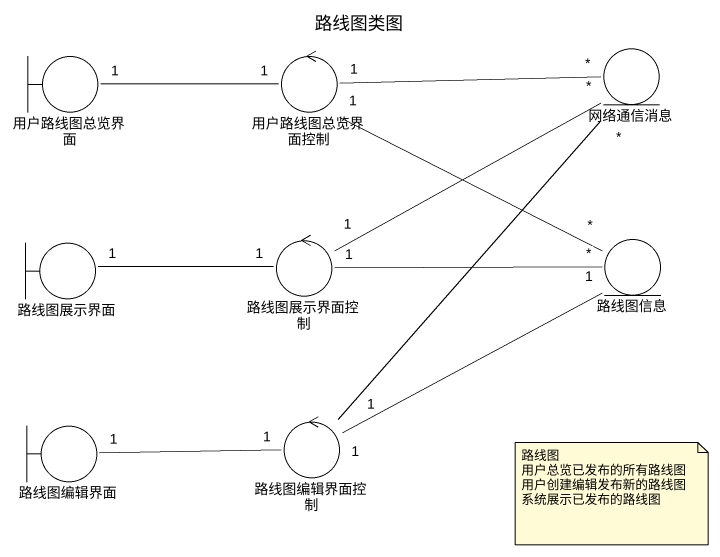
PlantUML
@startuml
title 路线图类图
boundary 用户路线图总览界面
control 用户路线图总览界面控制
entity 网络通信消息
boundary 路线图展示界面
control 路线图展示界面控制
entity 路线图信息
boundary 路线图编辑界面
control 路线图编辑界面控制
用户路线图总览界面 "1" -right- "1" 用户路线图总览界面控制
用户路线图总览界面控制 "1" -right- "*" 网络通信消息
用户路线图总览界面控制 "1" -right- "*" 路线图信息
路线图展示界面 "1" -right- "1" 路线图展示界面控制
路线图展示界面控制 "1" -right- "*" 网络通信消息
路线图展示界面控制 "1" -right- "*" 路线图信息
路线图编辑界面 "1" -right- "1" 路线图编辑界面控制
路线图编辑界面控制 "1" -up- "*" 网络通信消息
路线图编辑界面控制 "1" -right- "1" 路线图信息
note as N1
  路线图
  用户总览已发布的所有路线图
  用户创建编辑发布新的路线图
  系统展示已发布的路线图
end note
@enduml
